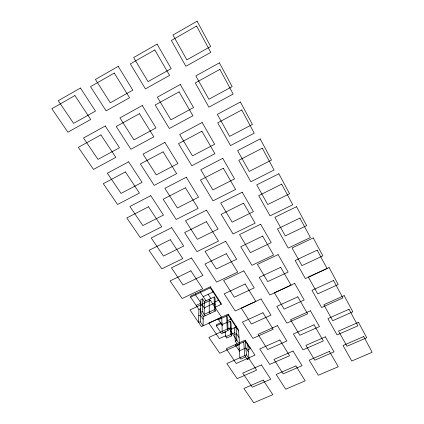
<?xml version="1.0" encoding="UTF-8"?>
<svg xmlns="http://www.w3.org/2000/svg" width="424" height="424" viewBox="0 0 424 424"><rect width="100%" height="100%" fill="white"/><g stroke="black" fill="none" stroke-linecap="round" stroke-linejoin="round"><path stroke-width="0.64" d="M204.304 301.559L204.172 314.412L214.348 309.668L214.152 296.927L204.209 301.602M203.223 315.97L203.101 325.839L200.276 321.71L200.531 308.709M205.115 315.806L202.274 311.603L202.465 298.814L200.828 299.583L200.578 312.393L203.43 316.59L215.281 311.078L215.058 298.305L214.152 296.927M200.435 291.474L200.414 292.491L206.112 301.051M215.418 307.082L221.19 304.39L221.153 303.351L210.32 286.778L190.614 296.137L190.567 297.166L198.909 309.467L198.602 322.489L200.276 321.71M195.512 293.811L195.48 294.834L201.034 303.096L196.148 305.397M190.567 297.166L210.331 287.79L210.32 286.778M203.186 296.657L213.076 291.988L213.06 290.97M200.706 305.884L202.37 305.105L204.469 308.221M198.909 309.467L200.632 308.661M214.671 302.079L218.503 300.287L218.477 299.254M204.236 307.882L214.247 303.192L215.169 304.586M200.578 312.393L202.274 311.603M198.755 315.875L200.404 315.101L203.186 319.187M239.549 344.389L228.896 328.293L208.868 337.446L219.749 353.287L239.549 344.389L238.495 329.888L228.192 314.126L208.847 323.061L219.362 338.585L225.939 335.596M222.542 325.722L218.514 319.67L228.244 315.18L228.192 314.126M220.517 322.839L216.304 324.779L216.325 325.849L221.572 333.656L225.769 331.738M216.325 325.849L222.229 323.136M227.434 320.745L230.857 319.171L230.799 318.106M221.969 324.662L226.914 322.388L227.799 323.735M227.407 322.473L230.105 321.238L230.969 322.558L231.705 335.819L226.697 338.092L225.801 336.751L225.573 331.229M227.714 329.003L230.449 327.752L231.329 329.082M228.117 330.423L227.216 329.061L226.617 315.928L227.492 317.263L228.117 330.423L223.098 332.713L222.192 331.361L221.752 318.175M231.186 329.268L236.02 327.063M225.801 336.751L230.81 334.472L230.105 321.238M231.356 334.245L234.965 332.607M234.822 334.377L236.459 333.63L239.051 337.573M237.885 345.136L235.251 341.161L236.915 340.414L235.951 325.987M237.482 343.61L226.204 348.682L236.221 363.474L247.372 358.529M239.242 342.82L245.194 340.138L255.004 355.148L248.549 358.01M239.677 351.438L235.739 345.528L238.124 344.458M239.322 343.917L245.289 341.235L250.245 348.804L247.87 349.864M238.251 349.302L239.438 348.767M239.396 350.834L245.872 347.934L248.395 351.772M246.471 354.851L226.819 363.585L237.164 378.653L256.594 370.152L246.471 354.851L245.194 340.138M245.676 356.876L240.747 359.059L239.889 357.776L238.913 344.103M243.694 341.951L244.823 355.582L247.383 359.446L249.031 358.72L247.674 343.933M210.187 313.447L209.249 312.043L209.218 299.249M202.465 298.814L204.527 301.899M214.348 309.668L215.281 311.078M230.81 334.472L231.705 335.819M208.12 294.325L211.03 298.735M210.331 287.79L221.19 304.39M228.244 315.18L238.574 330.964M250.139 347.696L250.245 348.804M247.277 358.179L247.383 359.446M235.67 344.426L235.739 345.528M234.408 327.8L235.251 341.161M218.487 318.61L218.514 319.67M80.428 88.028L58.258 100.727L73.596 123.368L95.495 111.088L80.428 88.028M118.211 66.388L95.416 79.442L110.298 102.783L132.813 90.158L118.211 66.388M157.092 44.117L133.629 57.553L148.029 81.62L171.185 68.635L157.092 44.117M197.102 21.2L172.955 35.033L186.841 59.853L210.659 46.492L197.102 21.2M74.905 95.559L51.834 108.735L67.935 132.187L90.715 119.457L74.905 95.559M114.268 73.082L90.508 86.65L106.122 110.85L129.569 97.748L114.268 73.082M154.813 49.926L130.338 63.902L145.427 88.886L169.563 75.398L154.813 49.926M196.598 26.06L171.376 40.465L185.898 66.271L210.765 52.38L196.598 26.06M105.247 126.008L83.523 138.028L97.992 159.387L119.457 147.748L105.247 126.008M142.257 105.534L119.928 117.888L133.958 139.883L156.006 127.926L142.257 105.534M180.295 84.482L157.346 97.186L170.904 119.844L193.561 107.558L180.295 84.482M219.415 62.837L195.814 75.901L208.873 99.253L232.161 86.623L219.415 62.837M100.933 134.901L78.345 147.345L93.492 169.409L115.805 157.373L100.933 134.901M139.454 113.685L116.208 126.485L130.883 149.237L153.827 136.862L139.454 113.685M179.092 91.849L155.168 105.025L169.34 128.493L192.936 115.757L179.092 91.849M219.902 69.366L195.273 82.934L208.899 107.15L233.184 94.049L219.902 69.366M128.657 161.825L107.362 173.225L121.031 193.402L142.072 182.352L128.657 161.825M164.91 142.422L143.042 154.124L156.286 174.889L177.884 163.547L164.91 142.422M202.147 122.488L179.686 134.514L192.475 155.889L214.65 144.245L202.147 122.488M240.408 102.009L217.327 114.363L229.633 136.374L252.413 124.412L240.408 102.009M125.425 171.911L103.297 183.682L117.575 204.479L139.432 193.079L125.425 171.911M163.123 151.845L140.376 163.95L154.198 185.378L176.654 173.66L163.123 151.845M201.888 131.217L178.499 143.662L191.834 165.747L214.915 153.705L201.888 131.217M241.77 109.991L217.703 122.801L230.518 145.564L254.252 133.184L241.77 109.991M150.769 195.66L129.892 206.483L142.824 225.579L163.457 215.074L150.769 195.66M186.295 177.237L164.867 188.346L177.391 207.983L198.554 197.208L186.295 177.237M222.754 158.332L200.764 169.738L212.848 189.931L234.562 178.88L222.754 158.332M260.188 138.924L237.61 150.631L249.233 171.413L271.519 160.065L260.188 138.924M148.501 206.79L126.824 217.947L140.307 237.583L161.719 226.766L148.501 206.79M185.415 187.784L163.145 199.248L176.188 219.462L198.172 208.354L185.415 187.784M223.337 168.254L200.462 180.036L213.028 200.849L235.612 189.443L223.337 168.254M262.318 148.183L238.802 160.293L250.87 181.737L274.074 170.019L262.318 148.183M171.688 227.667L151.214 237.965L163.468 256.059L183.709 246.058L171.688 227.667M206.509 210.156L185.511 220.719L197.372 239.311L218.116 229.061L206.509 210.156M242.221 192.194L220.687 203.027L232.124 222.139L253.393 211.629L242.221 192.194M278.86 173.766L256.764 184.88L267.756 204.532L289.571 193.757L278.86 173.766M170.289 239.714L149.041 250.314L161.793 268.88L182.781 258.598L170.289 239.714M206.44 221.678L184.636 232.559L196.959 251.66L218.493 241.113L206.44 221.678M243.556 203.165L221.169 214.332L233.036 233.99L255.142 223.167L243.556 203.165M281.679 184.149L258.682 195.623L270.067 215.853L292.761 204.744L281.679 184.149M191.516 257.999L171.429 267.809L183.057 284.981L202.916 275.446L191.516 257.999M225.653 241.325L205.068 251.379L216.314 269.012L236.656 259.244L225.653 241.325M260.643 224.238L239.544 234.541L250.383 252.656L271.228 242.65L260.643 224.238M296.514 206.716L274.885 217.284L285.294 235.892L306.658 225.637L296.514 206.716M190.89 270.846L170.061 280.926L182.14 298.512L202.72 288.728L190.89 270.846M226.31 253.711L204.946 264.046L216.611 282.124L237.71 272.091L226.31 253.711M262.647 236.126L240.731 246.731L251.957 265.323L273.597 255.036L262.647 236.126M299.938 218.084L277.444 228.965L288.209 248.088L310.405 237.535L299.938 218.084M243.805 270.883L223.618 280.465L234.297 297.213L254.252 287.896L243.805 270.883M278.096 254.601L257.421 264.417L267.708 281.61L288.14 272.065L278.096 254.601M313.235 237.917L292.051 247.976L301.925 265.631L322.849 255.858L313.235 237.917M210.394 300.33L189.978 309.928L201.427 326.607L221.614 317.284L210.394 300.33M245.109 284.022L224.179 293.859L235.235 310.993L255.916 301.438L245.109 284.022M280.699 267.3L259.239 277.381L269.871 294.993L291.065 285.204L280.699 267.3M317.194 250.149L295.184 260.49L305.37 278.594L327.1 268.556L317.194 250.149M261.041 298.947L241.24 308.094L251.395 324.021L270.968 315.117L261.041 298.947M294.664 283.412L274.392 292.777L284.17 309.117L304.204 300.007L294.664 283.412M329.093 267.507L308.338 277.1L317.714 293.864L338.219 284.541L329.093 267.507M262.928 312.748L242.411 322.123L252.905 338.389L273.178 329.273L262.928 312.748M297.796 296.821L276.771 306.425L286.857 323.13L307.623 313.797L297.796 296.821M333.524 280.497L311.979 290.339L321.636 307.501L342.91 297.94L333.524 280.497M277.429 325.632L257.999 334.377L267.671 349.535L286.878 341.023L277.429 325.632M310.405 310.792L290.525 319.738L299.832 335.283L319.479 326.575L310.405 310.792M344.15 295.608L323.809 304.761L332.723 320.708L352.826 311.799L344.15 295.608M279.84 340.011L259.721 348.957L269.696 364.417L289.581 355.715L279.84 340.011M314.009 324.821L293.413 333.98L302.99 349.848L323.342 340.938L314.009 324.821M349.005 309.26L327.906 318.641L337.075 334.934L357.914 325.812L349.005 309.26M261.391 364.916L242.74 373.099L252.291 387.202L270.745 379.226L261.391 364.916M293.026 351.035L273.962 359.404L283.179 373.851L302.036 365.7L293.026 351.035M325.378 336.841L305.884 345.396L314.746 360.209L334.022 351.878L325.378 336.841M358.471 322.33L338.527 331.075L347.018 346.26L366.728 337.737L358.471 322.33M263.177 380.1L243.89 388.453L253.743 402.8L272.812 394.665L263.177 380.1M295.915 365.923L276.183 374.471L285.67 389.179L305.179 380.863L295.915 365.923M329.411 351.416L309.218 360.161L318.329 375.251L338.288 366.739L329.411 351.416M363.702 336.566L343.032 345.518L351.745 360.999L372.166 352.291L363.702 336.566"/></g></svg>
